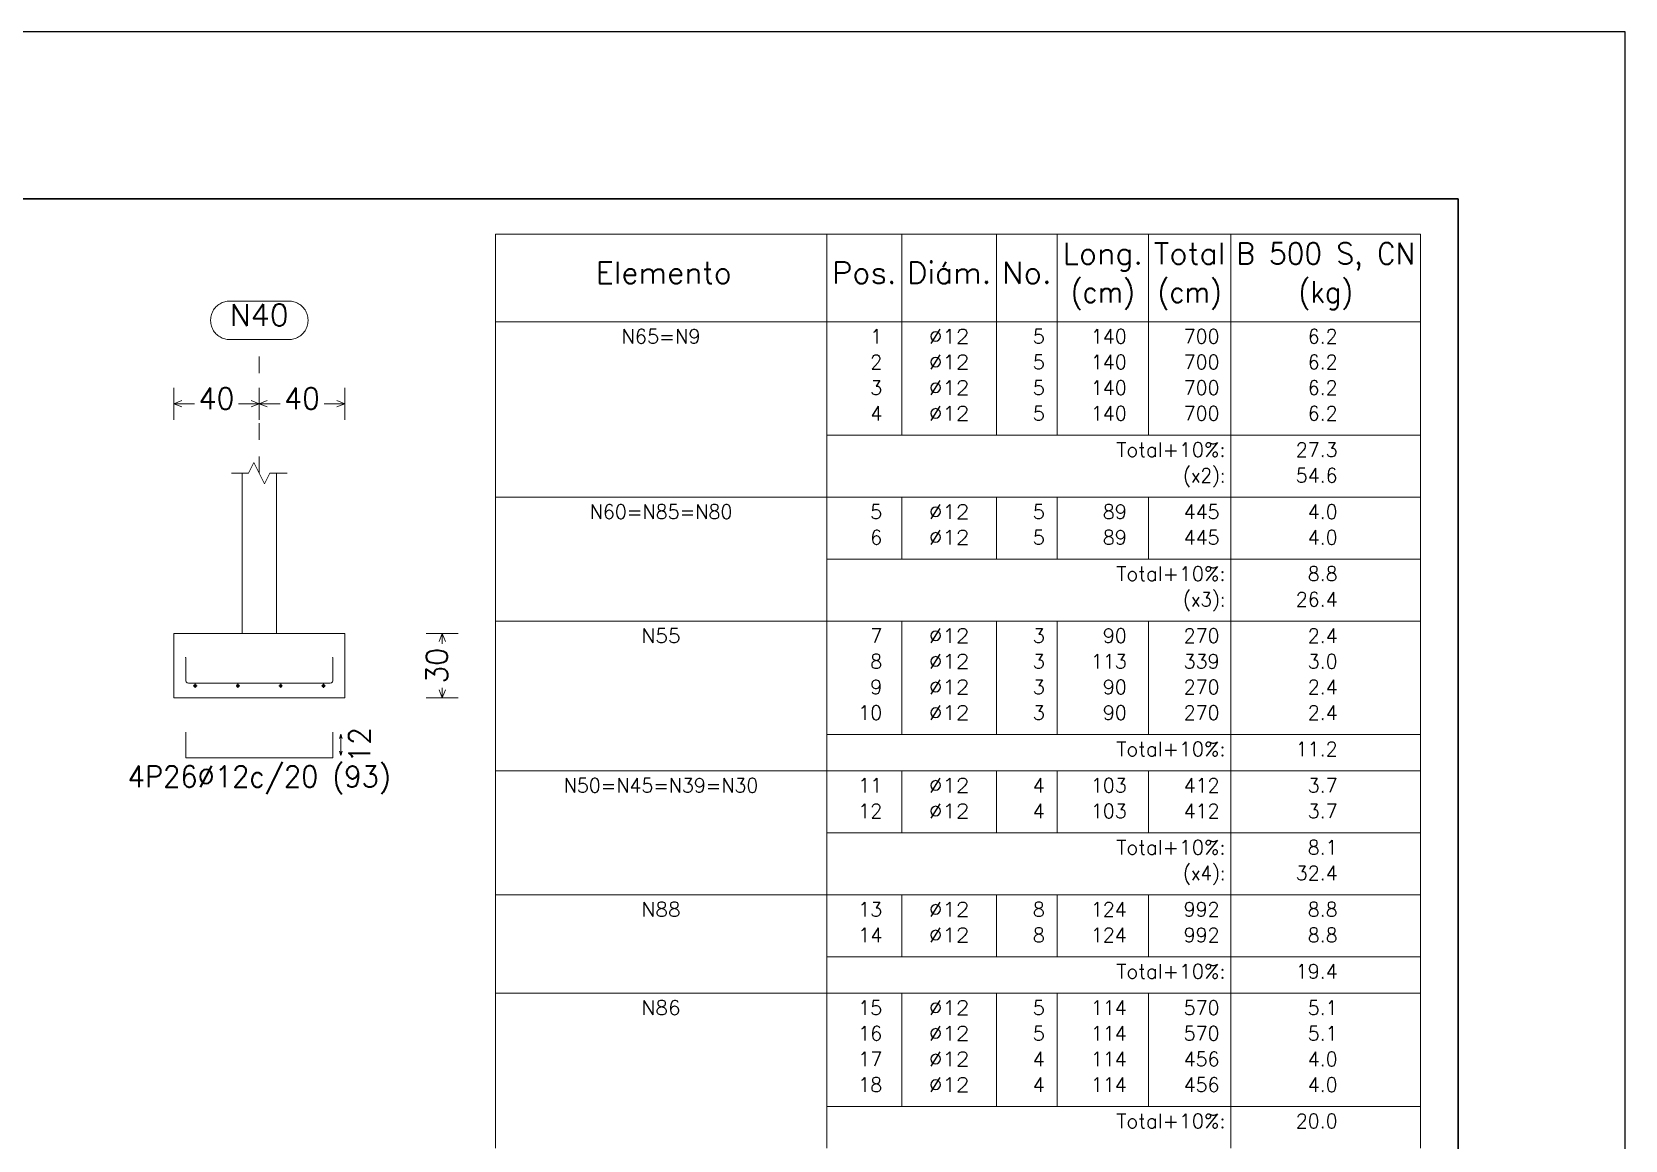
# Model space of a CAD drawing. Header units: inches. Extents: x 72863 to 72995, y 49095 to 49225.
# Drawn here: x 72985.11 to 72994.65, y 49183.44 to 49190.08 of the extents above; entities that cross this region are included whole.
import ezdxf
from ezdxf.enums import TextEntityAlignment as Align

# ---------------------------------------------------------------- set-up
doc = ezdxf.new("R2010")
doc.units = ezdxf.units.IN
doc.linetypes.add('CYPE_PUNTO', pattern=[0.075, 0, -0.075])
doc.layers.get('0').update_dxf_attribs({"lineweight": 15})
for name, color, linetype, lineweight in [('CIM_COTAS', 2, 'Continuous', 9), ('CIM_DIB_ARMADOS', 4, 'Continuous', 9), ('CIM_GEOMETRIA', 2, 'Continuous', 9), ('CIM_TXT_ARMADOS', 3, 'Continuous', 9), ('TABLAS', 1, 'Continuous', 0), ('TEXTO_TABLAS', 1, 'Continuous', 0)]:
    doc.layers.add(name, color=color, linetype=linetype, lineweight=lineweight)
doc.layers.add('VG', color=7, linetype='Continuous')
doc.styles.add('CYPETXT', font='romans__.ttf', dxfattribs={"height": 0.2})

# ---------------------------------------------------------------- blocks, each defined once
blk = doc.blocks.new('PLANTILLA')
at = {"layer": 'VG'}
for p, q in [((72904.7103, 49224.7112), (72862.7103, 49224.7112)), ((72904.7103, 49195.0112), (72904.7103, 49224.7112)), ((72864.7103, 49223.7112), (72903.7103, 49223.7112)), ((72903.7103, 49223.7112), (72903.7103, 49196.0112))]:
    blk.add_line(p, q, dxfattribs=at)
blk.add_lwpolyline([(72903.7103, 49199.5612), (72903.7103, 49223.7112), (72864.7103, 49223.7112), (72864.7103, 49196.0112), (72885.7103, 49196.0112), (72885.7103, 49199.6112)], dxfattribs=at)

msp = doc.modelspace()

# ---------------------------------------------------------------- hatches: boundary and pattern name
at = {"layer": 'CIM_DIB_ARMADOS'}
h = msp.add_hatch(color=256, dxfattribs=at)
edge = h.paths.add_edge_path()
edge.add_arc((72986.0278, 49186.3324), 0.00102, 0, 360)
h = msp.add_hatch(color=256, dxfattribs=at)
edge = h.paths.add_edge_path()
edge.add_arc((72986.9084, 49186.3324), 0.00102, 0, 360)

# ---------------------------------------------------------------- linework, layer by layer
at = {"layer": 'CIM_COTAS', "linetype": 'CYPE_PUNTO'}
msp.add_line((72986.4681, 49187.4358), (72986.4681, 49188.2364), dxfattribs=at)
at = {"layer": 'CIM_COTAS'}
for p, q in [((72985.9561, 49187.7564), (72985.9561, 49187.9484)), ((72986.4681, 49187.7564), (72986.4681, 49187.9484)), ((72986.4681, 49187.7564), (72986.4681, 49187.9484)), ((72986.9801, 49187.7564), (72986.9801, 49187.9484)), ((72985.9561, 49187.8524), (72986.0041, 49187.8716)), ((72985.9561, 49187.8524), (72986.0041, 49187.8332)), ((72985.9561, 49187.8524), (72986.0806, 49187.8524)), ((72986.3436, 49187.8524), (72986.4681, 49187.8524)), ((72986.4681, 49187.8524), (72986.4201, 49187.8716)), ((72986.4681, 49187.8524), (72986.4201, 49187.8332)), ((72986.4681, 49187.8524), (72986.5161, 49187.8716)), ((72986.4681, 49187.8524), (72986.5161, 49187.8332)), ((72986.4681, 49187.8524), (72986.5926, 49187.8524)), ((72986.8556, 49187.8524), (72986.9801, 49187.8524)), ((72986.9801, 49187.8524), (72986.9321, 49187.8716)), ((72986.9801, 49187.8524), (72986.9321, 49187.8332)), ((72987.4675, 49186.4758), (72987.6595, 49186.4758)), ((72987.5635, 49186.4758), (72987.5443, 49186.4278)), ((72987.5635, 49186.4758), (72987.5827, 49186.4278)), ((72987.5635, 49186.4153), (72987.5635, 49186.4758)), ((72987.5635, 49186.0918), (72987.5443, 49186.1398)), ((72987.5635, 49186.0918), (72987.5635, 49186.1522)), ((72987.5635, 49186.0918), (72987.5827, 49186.1398)), ((72987.4675, 49186.0918), (72987.6595, 49186.0918))]:
    msp.add_line(p, q, dxfattribs=at)
msp.add_lwpolyline([(72986.6448, 49188.4668), (72986.6524, 49188.4665), (72986.6601, 49188.4658), (72986.6677, 49188.4645), (72986.6752, 49188.4627), (72986.6825, 49188.4604), (72986.6897, 49188.4577), (72986.6967, 49188.4544), (72986.7035, 49188.4507), (72986.7099, 49188.4466), (72986.7161, 49188.442), (72986.722, 49188.437), (72986.7276, 49188.4317), (72986.7327, 49188.426), (72986.7375, 49188.4199), (72986.7419, 49188.4136), (72986.7458, 49188.407), (72986.7492, 49188.4001), (72986.7523, 49188.393), (72986.7548, 49188.3857), (72986.7568, 49188.3783), (72986.7583, 49188.3708), (72986.7594, 49188.3631), (72986.7599, 49188.3554), (72986.7599, 49188.3477), (72986.7594, 49188.3401), (72986.7583, 49188.3324), (72986.7568, 49188.3249), (72986.7548, 49188.3175), (72986.7523, 49188.3102), (72986.7492, 49188.3031), (72986.7458, 49188.2962), (72986.7419, 49188.2896), (72986.7375, 49188.2833), (72986.7327, 49188.2772), (72986.7276, 49188.2715), (72986.722, 49188.2662), (72986.7161, 49188.2612), (72986.7099, 49188.2566), (72986.7035, 49188.2525), (72986.6967, 49188.2488), (72986.6897, 49188.2455), (72986.6825, 49188.2428), (72986.6752, 49188.2405), (72986.6677, 49188.2387), (72986.6601, 49188.2374), (72986.6524, 49188.2367), (72986.6448, 49188.2364), (72986.2915, 49188.2364), (72986.2838, 49188.2367), (72986.2761, 49188.2374), (72986.2685, 49188.2387), (72986.261, 49188.2405), (72986.2537, 49188.2428), (72986.2465, 49188.2455), (72986.2395, 49188.2488), (72986.2328, 49188.2525), (72986.2263, 49188.2566), (72986.2201, 49188.2612), (72986.2142, 49188.2662), (72986.2087, 49188.2715), (72986.2035, 49188.2772), (72986.1987, 49188.2833), (72986.1944, 49188.2896), (72986.1904, 49188.2962), (72986.187, 49188.3031), (72986.184, 49188.3102), (72986.1814, 49188.3175), (72986.1794, 49188.3249), (72986.1779, 49188.3324), (72986.1769, 49188.3401), (72986.1763, 49188.3477), (72986.1763, 49188.3554), (72986.1769, 49188.3631), (72986.1779, 49188.3708), (72986.1794, 49188.3783), (72986.1814, 49188.3857), (72986.184, 49188.393), (72986.187, 49188.4001), (72986.1904, 49188.407), (72986.1944, 49188.4136), (72986.1987, 49188.4199), (72986.2035, 49188.426), (72986.2087, 49188.4317), (72986.2142, 49188.437), (72986.2201, 49188.442), (72986.2263, 49188.4466), (72986.2328, 49188.4507), (72986.2395, 49188.4544), (72986.2465, 49188.4577), (72986.2537, 49188.4604), (72986.261, 49188.4627), (72986.2685, 49188.4645), (72986.2761, 49188.4658), (72986.2838, 49188.4665), (72986.2915, 49188.4668), (72986.6448, 49188.4668)], close=True, dxfattribs=at)
at = {"layer": 'CIM_DIB_ARMADOS'}
for p, q in [((72986.0726, 49186.1634), (72986.0956, 49186.1634)), ((72986.0841, 49186.1519), (72986.0841, 49186.175)), ((72986.3286, 49186.1634), (72986.3516, 49186.1634)), ((72986.3401, 49186.1519), (72986.3401, 49186.175)), ((72986.5846, 49186.1634), (72986.6076, 49186.1634)), ((72986.5961, 49186.1519), (72986.5961, 49186.175)), ((72986.8406, 49186.1634), (72986.8636, 49186.1634)), ((72986.8521, 49186.1519), (72986.8521, 49186.175))]:
    msp.add_line(p, q, dxfattribs=at)
for points in [[(72986.9084, 49186.3324), (72986.9084, 49186.1942), (72986.9064, 49186.1865), (72986.9008, 49186.1809), (72986.8931, 49186.1788), (72986.0432, 49186.1788), (72986.0355, 49186.1809), (72986.0299, 49186.1865), (72986.0278, 49186.1942), (72986.0278, 49186.3324)], [(72986.9084, 49185.8863), (72986.9084, 49185.7327), (72986.0278, 49185.7327), (72986.0278, 49185.8863)]]:
    msp.add_lwpolyline(points, dxfattribs=at)
for centre, radius in [((72986.0278, 49186.3324), 0.00102), ((72986.9084, 49186.3324), 0.00102), ((72986.0841, 49186.1634), 0.00768), ((72986.3401, 49186.1634), 0.00768), ((72986.5961, 49186.1634), 0.00768), ((72986.8521, 49186.1634), 0.00768)]:
    msp.add_circle(centre, radius, dxfattribs=at)
at = {"layer": 'CIM_GEOMETRIA'}
for p, q in [((72986.5705, 49186.4758), (72986.5705, 49187.4358)), ((72985.9561, 49186.4758), (72986.9801, 49186.4758)), ((72985.9561, 49186.0918), (72985.9561, 49186.4758)), ((72986.5705, 49186.4758), (72986.3657, 49186.4758)), ((72986.9801, 49186.0918), (72986.9801, 49186.4758)), ((72986.9801, 49186.0918), (72985.9561, 49186.0918))]:
    msp.add_line(p, q, dxfattribs=at)
for points in [[(72986.3017, 49187.4358), (72986.4041, 49187.4358), (72986.4361, 49187.4998), (72986.5001, 49187.3718), (72986.5321, 49187.4358), (72986.6345, 49187.4358)], [(72986.5705, 49186.4758), (72986.5539, 49186.4758), (72986.3824, 49186.4758), (72986.3657, 49186.4758), (72986.3657, 49187.4358)]]:
    msp.add_lwpolyline(points, dxfattribs=at)
at = {"layer": 'CIM_TXT_ARMADOS'}
for p, q in [((72986.9484, 49185.8478), (72986.9564, 49185.8734)), ((72986.9644, 49185.8478), (72986.9564, 49185.8734)), ((72986.9564, 49185.8734), (72986.9564, 49185.7456)), ((72986.9484, 49185.7712), (72986.9564, 49185.7456)), ((72986.9644, 49185.7712), (72986.9564, 49185.7456))]:
    msp.add_line(p, q, dxfattribs=at)
at = {"layer": 'TABLAS'}
for p, q in [((72987.8819, 49188.3106), (72987.8819, 49188.8674)), ((72987.8819, 49188.8674), (72993.4217, 49188.8674)), ((72989.8659, 49188.3106), (72989.8659, 49188.8674)), ((72990.3158, 49188.3106), (72990.3158, 49188.8674)), ((72990.8828, 49188.3106), (72990.8828, 49188.8674)), ((72991.2464, 49188.3106), (72991.2464, 49188.8674)), ((72991.7923, 49188.3106), (72991.7923, 49188.8674)), ((72992.2864, 49188.3106), (72992.2864, 49188.8674)), ((72993.4217, 49188.3106), (72993.4217, 49188.8674)), ((72987.8819, 49188.3426), (72993.4217, 49188.3426)), ((72987.8819, 49187.325), (72987.8819, 49188.3106)), ((72989.8659, 49187.325), (72989.8659, 49188.3106)), ((72990.3158, 49187.6642), (72990.3158, 49188.3106)), ((72990.8828, 49187.6642), (72990.8828, 49188.3106)), ((72991.2464, 49187.6642), (72991.2464, 49188.3106)), ((72991.7923, 49187.6642), (72991.7923, 49188.3106)), ((72992.2864, 49187.325), (72992.2864, 49188.3106)), ((72993.4217, 49187.325), (72993.4217, 49188.3106)), ((72989.8659, 49187.6642), (72993.4217, 49187.6642)), ((72987.8819, 49187.261), (72987.8819, 49187.325)), ((72987.8819, 49187.293), (72993.4217, 49187.293)), ((72987.8819, 49186.5826), (72987.8819, 49187.261)), ((72989.8659, 49187.261), (72989.8659, 49187.325)), ((72989.8659, 49186.5826), (72989.8659, 49187.261)), ((72990.3158, 49187.261), (72990.3158, 49187.293)), ((72990.3158, 49186.9218), (72990.3158, 49187.261)), ((72990.8828, 49187.261), (72990.8828, 49187.293)), ((72990.8828, 49186.9218), (72990.8828, 49187.261)), ((72991.2464, 49187.261), (72991.2464, 49187.293)), ((72991.2464, 49186.9218), (72991.2464, 49187.261)), ((72991.7923, 49187.261), (72991.7923, 49187.293)), ((72991.7923, 49186.9218), (72991.7923, 49187.261)), ((72992.2864, 49187.261), (72992.2864, 49187.325)), ((72992.2864, 49186.5826), (72992.2864, 49187.261)), ((72993.4217, 49187.261), (72993.4217, 49187.325)), ((72993.4217, 49186.5826), (72993.4217, 49187.261)), ((72989.8659, 49186.9218), (72993.4217, 49186.9218)), ((72987.8819, 49186.5186), (72987.8819, 49186.5826)), ((72989.8659, 49186.5186), (72989.8659, 49186.5826)), ((72992.2864, 49186.5186), (72992.2864, 49186.5826)), ((72993.4217, 49186.5186), (72993.4217, 49186.5826)), ((72987.8819, 49186.5506), (72993.4217, 49186.5506)), ((72987.8819, 49185.6866), (72987.8819, 49186.5186)), ((72989.8659, 49185.6866), (72989.8659, 49186.5186)), ((72990.3158, 49186.5186), (72990.3158, 49186.5506)), ((72990.3158, 49185.8722), (72990.3158, 49186.5186)), ((72990.8828, 49186.5186), (72990.8828, 49186.5506)), ((72990.8828, 49185.8722), (72990.8828, 49186.5186)), ((72991.2464, 49186.5186), (72991.2464, 49186.5506)), ((72991.2464, 49185.8722), (72991.2464, 49186.5186)), ((72991.7923, 49186.5186), (72991.7923, 49186.5506)), ((72991.7923, 49185.8722), (72991.7923, 49186.5186)), ((72992.2864, 49185.6866), (72992.2864, 49186.5186)), ((72993.4217, 49185.6866), (72993.4217, 49186.5186)), ((72989.8659, 49185.8722), (72993.4217, 49185.8722)), ((72987.8819, 49185.6226), (72987.8819, 49185.6866)), ((72987.8819, 49185.6546), (72993.4217, 49185.6546)), ((72987.8819, 49184.9442), (72987.8819, 49185.6226)), ((72989.8659, 49185.6226), (72989.8659, 49185.6866)), ((72989.8659, 49184.9442), (72989.8659, 49185.6226)), ((72990.3158, 49185.6226), (72990.3158, 49185.6546)), ((72990.3158, 49185.2834), (72990.3158, 49185.6226)), ((72990.8828, 49185.6226), (72990.8828, 49185.6546)), ((72990.8828, 49185.2834), (72990.8828, 49185.6226)), ((72991.2464, 49185.6226), (72991.2464, 49185.6546)), ((72991.2464, 49185.2834), (72991.2464, 49185.6226)), ((72991.7923, 49185.6226), (72991.7923, 49185.6546)), ((72991.7923, 49185.2834), (72991.7923, 49185.6226)), ((72992.2864, 49185.6226), (72992.2864, 49185.6866)), ((72992.2864, 49184.9442), (72992.2864, 49185.6226)), ((72993.4217, 49185.6226), (72993.4217, 49185.6866)), ((72993.4217, 49184.9442), (72993.4217, 49185.6226)), ((72989.8659, 49185.2834), (72993.4217, 49185.2834)), ((72987.8819, 49184.8802), (72987.8819, 49184.9442)), ((72987.8819, 49184.9122), (72993.4217, 49184.9122)), ((72987.8819, 49184.3554), (72987.8819, 49184.8802)), ((72989.8659, 49184.8802), (72989.8659, 49184.9442)), ((72989.8659, 49184.3554), (72989.8659, 49184.8802)), ((72990.3158, 49184.8802), (72990.3158, 49184.9122)), ((72990.3158, 49184.541), (72990.3158, 49184.8802)), ((72990.8828, 49184.8802), (72990.8828, 49184.9122)), ((72990.8828, 49184.541), (72990.8828, 49184.8802)), ((72991.2464, 49184.8802), (72991.2464, 49184.9122)), ((72991.2464, 49184.541), (72991.2464, 49184.8802)), ((72991.7923, 49184.8802), (72991.7923, 49184.9122)), ((72991.7923, 49184.541), (72991.7923, 49184.8802)), ((72992.2864, 49184.8802), (72992.2864, 49184.9442)), ((72992.2864, 49184.3554), (72992.2864, 49184.8802)), ((72993.4217, 49184.8802), (72993.4217, 49184.9442)), ((72993.4217, 49184.3554), (72993.4217, 49184.8802)), ((72989.8659, 49184.541), (72993.4217, 49184.541)), ((72987.8819, 49184.2914), (72987.8819, 49184.3554)), ((72987.8819, 49184.3234), (72993.4217, 49184.3234)), ((72987.8819, 49183.4594), (72987.8819, 49184.2914)), ((72989.8659, 49184.2914), (72989.8659, 49184.3554)), ((72989.8659, 49183.4594), (72989.8659, 49184.2914)), ((72990.3158, 49184.2914), (72990.3158, 49184.3234)), ((72990.3158, 49183.645), (72990.3158, 49184.2914)), ((72990.8828, 49184.2914), (72990.8828, 49184.3234)), ((72990.8828, 49183.645), (72990.8828, 49184.2914)), ((72991.2464, 49184.2914), (72991.2464, 49184.3234)), ((72991.2464, 49183.645), (72991.2464, 49184.2914)), ((72991.7923, 49184.2914), (72991.7923, 49184.3234)), ((72991.7923, 49183.645), (72991.7923, 49184.2914)), ((72992.2864, 49184.2914), (72992.2864, 49184.3554)), ((72992.2864, 49183.4594), (72992.2864, 49184.2914)), ((72993.4217, 49184.2914), (72993.4217, 49184.3554)), ((72993.4217, 49183.4594), (72993.4217, 49184.2914)), ((72989.8659, 49183.645), (72993.4217, 49183.645)), ((72987.8819, 49183.3954), (72987.8819, 49183.4594)), ((72989.8659, 49183.3954), (72989.8659, 49183.4594)), ((72992.2864, 49183.3954), (72992.2864, 49183.4594)), ((72993.4217, 49183.3954), (72993.4217, 49183.4594))]:
    msp.add_line(p, q, dxfattribs=at)

# ---------------------------------------------------------------- block references
msp.add_blockref('PLANTILLA', (89.9371, -34.6325))

# ---------------------------------------------------------------- texts
at = {"layer": 'CIM_COTAS', "style": 'CYPETXT'}
for s, width, p, p2 in [('N40', 0.924861, (72986.2915, 49188.3196), (72986.6448, 49188.3196)), ('40', 0.872087, (72986.1046, 49187.8204), (72986.3196, 49187.8204)), ('40', 0.872087, (72986.6166, 49187.8204), (72986.8316, 49187.8204))]:
    msp.add_text(s, height=0.128, dxfattribs=dict(at, width=width)).set_placement(p, p2, align=Align.FIT)
at = {"layer": 'CIM_COTAS', "style": 'CYPETXT', "width": 0.872087}
msp.add_text('30', height=0.128, rotation=90, dxfattribs=at).set_placement((72987.5955, 49186.1762), (72987.5955, 49186.3913), align=Align.FIT)
at = {"layer": 'CIM_TXT_ARMADOS', "style": 'CYPETXT', "width": 0.872087}
msp.add_text('12', height=0.128, rotation=90, dxfattribs=at).set_placement((72987.1324, 49185.702), (72987.1324, 49185.917), align=Align.FIT)
at = {"layer": 'CIM_TXT_ARMADOS', "style": 'CYPETXT', "width": 0.826794}
msp.add_text('4P26%%c12c/20 (93)', height=0.128, dxfattribs=at).set_placement((72985.68, 49185.5567), (72987.2563, 49185.5567), align=Align.FIT)
at = {"layer": 'TEXTO_TABLAS', "style": 'CYPETXT'}
for s, height, width, p, p2 in [('Long.', 0.128, 0.937094, (72991.2784, 49188.6882), (72991.7603, 49188.6882)), ('Total', 0.128, 0.935074, (72991.8243, 49188.6882), (72992.2544, 49188.6882)), ('B 500 S, CN', 0.128, 0.772631, (72992.3184, 49188.6882), (72993.3897, 49188.6882)), ('Elemento', 0.128, 0.922929, (72988.4819, 49188.573), (72989.2979, 49188.573)), ('Pos.', 0.128, 0.930043, (72989.8979, 49188.573), (72990.2838, 49188.573)), ('Diám.', 0.128, 0.924206, (72990.3478, 49188.573), (72990.8508, 49188.573)), ('No.', 0.128, 0.948463, (72990.9148, 49188.573), (72991.2144, 49188.573)), ('(cm)', 0.128, 0.818573, (72991.3273, 49188.4578), (72991.7113, 49188.4578)), ('(cm)', 0.128, 0.818573, (72991.8473, 49188.4578), (72992.2313, 49188.4578)), ('(kg)', 0.128, 0.827454, (72992.6899, 49188.4578), (72993.0182, 49188.4578)), ('N65=N9', 0.08533, 0.88786, (72988.6371, 49188.2125), (72989.1107, 49188.2125)), ('1', 0.0853, 0.872087, (72990.1267, 49188.2125), (72990.1984, 49188.2125)), ('%%c12', 0.08533, 1.002473, (72990.4777, 49188.2125), (72990.7209, 49188.2125)), ('5', 0.0853, 0.872087, (72991.1004, 49188.2125), (72991.1721, 49188.2125)), ('140', 0.08533, 0.872087, (72991.4476, 49188.2125), (72991.6627, 49188.2125)), ('700', 0.08533, 0.872087, (72992.0035, 49188.2125), (72992.2185, 49188.2125)), ('6.2', 0.08533, 0.868061, (72992.7465, 49188.2125), (72992.9257, 49188.2125)), ('2', 0.0853, 0.872087, (72990.1267, 49188.0589), (72990.1984, 49188.0589)), ('%%c12', 0.08533, 1.002473, (72990.4777, 49188.0589), (72990.7209, 49188.0589)), ('5', 0.0853, 0.872087, (72991.1004, 49188.0589), (72991.1721, 49188.0589)), ('140', 0.08533, 0.872087, (72991.4476, 49188.0589), (72991.6627, 49188.0589)), ('700', 0.08533, 0.872087, (72992.0035, 49188.0589), (72992.2185, 49188.0589)), ('6.2', 0.08533, 0.868061, (72992.7465, 49188.0589), (72992.9257, 49188.0589)), ('3', 0.0853, 0.872087, (72990.1267, 49187.9053), (72990.1984, 49187.9053)), ('%%c12', 0.08533, 1.002473, (72990.4777, 49187.9053), (72990.7209, 49187.9053)), ('5', 0.0853, 0.872087, (72991.1004, 49187.9053), (72991.1721, 49187.9053)), ('140', 0.08533, 0.872087, (72991.4476, 49187.9053), (72991.6627, 49187.9053)), ('700', 0.08533, 0.872087, (72992.0035, 49187.9053), (72992.2185, 49187.9053)), ('6.2', 0.08533, 0.868061, (72992.7465, 49187.9053), (72992.9257, 49187.9053)), ('4', 0.0853, 0.872087, (72990.1267, 49187.7517), (72990.1984, 49187.7517)), ('%%c12', 0.08533, 1.002473, (72990.4777, 49187.7517), (72990.7209, 49187.7517)), ('5', 0.0853, 0.872087, (72991.1004, 49187.7517), (72991.1721, 49187.7517)), ('140', 0.08533, 0.872087, (72991.4476, 49187.7517), (72991.6627, 49187.7517)), ('700', 0.08533, 0.872087, (72992.0035, 49187.7517), (72992.2185, 49187.7517)), ('6.2', 0.08533, 0.868061, (72992.7465, 49187.7517), (72992.9257, 49187.7517)), ('Total+10%:', 0.08533, 0.906318, (72991.6003, 49187.5341), (72992.2544, 49187.5341)), ('27.3', 0.08533, 0.869207, (72992.6748, 49187.5341), (72992.9257, 49187.5341)), ('(x2):', 0.08533, 0.820215, (72991.9996, 49187.3805), (72992.2544, 49187.3805)), ('54.6', 0.08533, 0.869207, (72992.6748, 49187.3805), (72992.9257, 49187.3805)), ('N60=N85=N80', 0.085333, 0.875556, (72988.4464, 49187.1629), (72989.3014, 49187.1629)), ('5', 0.0853, 0.872087, (72990.1267, 49187.1629), (72990.1984, 49187.1629)), ('%%c12', 0.08533, 1.002473, (72990.4777, 49187.1629), (72990.7209, 49187.1629)), ('5', 0.0853, 0.872087, (72991.1004, 49187.1629), (72991.1721, 49187.1629)), ('89', 0.08533, 0.872087, (72991.5193, 49187.1629), (72991.6627, 49187.1629)), ('445', 0.08533, 0.872087, (72992.0035, 49187.1629), (72992.2185, 49187.1629)), ('4.0', 0.08533, 0.868061, (72992.7465, 49187.1629), (72992.9257, 49187.1629)), ('6', 0.0853, 0.872087, (72990.1267, 49187.0093), (72990.1984, 49187.0093)), ('%%c12', 0.08533, 1.002473, (72990.4777, 49187.0093), (72990.7209, 49187.0093)), ('5', 0.0853, 0.872087, (72991.1004, 49187.0093), (72991.1721, 49187.0093)), ('89', 0.08533, 0.872087, (72991.5193, 49187.0093), (72991.6627, 49187.0093)), ('445', 0.08533, 0.872087, (72992.0035, 49187.0093), (72992.2185, 49187.0093)), ('4.0', 0.08533, 0.868061, (72992.7465, 49187.0093), (72992.9257, 49187.0093)), ('Total+10%:', 0.08533, 0.906318, (72991.6003, 49186.7917), (72992.2544, 49186.7917)), ('8.8', 0.08533, 0.868061, (72992.7465, 49186.7917), (72992.9257, 49186.7917)), ('(x3):', 0.08533, 0.820215, (72991.9996, 49186.6381), (72992.2544, 49186.6381)), ('26.4', 0.08533, 0.869207, (72992.6748, 49186.6381), (72992.9257, 49186.6381)), ('N55', 0.08533, 0.924861, (72988.7561, 49186.4205), (72988.9916, 49186.4205)), ('7', 0.0853, 0.872087, (72990.1267, 49186.4205), (72990.1984, 49186.4205)), ('%%c12', 0.08533, 1.002473, (72990.4777, 49186.4205), (72990.7209, 49186.4205)), ('3', 0.0853, 0.872087, (72991.1004, 49186.4205), (72991.1721, 49186.4205)), ('90', 0.08533, 0.872087, (72991.5193, 49186.4205), (72991.6627, 49186.4205)), ('270', 0.08533, 0.872087, (72992.0035, 49186.4205), (72992.2185, 49186.4205)), ('2.4', 0.08533, 0.868061, (72992.7465, 49186.4205), (72992.9257, 49186.4205)), ('8', 0.0853, 0.872087, (72990.1267, 49186.2669), (72990.1984, 49186.2669)), ('%%c12', 0.08533, 1.002473, (72990.4777, 49186.2669), (72990.7209, 49186.2669)), ('3', 0.0853, 0.872087, (72991.1004, 49186.2669), (72991.1721, 49186.2669)), ('113', 0.08533, 0.872087, (72991.4476, 49186.2669), (72991.6627, 49186.2669)), ('339', 0.08533, 0.872087, (72992.0035, 49186.2669), (72992.2185, 49186.2669)), ('3.0', 0.08533, 0.868061, (72992.7465, 49186.2669), (72992.9257, 49186.2669)), ('9', 0.0853, 0.872087, (72990.1267, 49186.1133), (72990.1984, 49186.1133)), ('%%c12', 0.08533, 1.002473, (72990.4777, 49186.1133), (72990.7209, 49186.1133)), ('3', 0.0853, 0.872087, (72991.1004, 49186.1133), (72991.1721, 49186.1133)), ('90', 0.08533, 0.872087, (72991.5193, 49186.1133), (72991.6627, 49186.1133)), ('270', 0.08533, 0.872087, (72992.0035, 49186.1133), (72992.2185, 49186.1133)), ('2.4', 0.08533, 0.868061, (72992.7465, 49186.1133), (72992.9257, 49186.1133)), ('10', 0.08533, 0.872087, (72990.055, 49185.9597), (72990.1984, 49185.9597)), ('%%c12', 0.08533, 1.002473, (72990.4777, 49185.9597), (72990.7209, 49185.9597)), ('3', 0.0853, 0.872087, (72991.1004, 49185.9597), (72991.1721, 49185.9597)), ('90', 0.08533, 0.872087, (72991.5193, 49185.9597), (72991.6627, 49185.9597)), ('270', 0.08533, 0.872087, (72992.0035, 49185.9597), (72992.2185, 49185.9597)), ('2.4', 0.08533, 0.868061, (72992.7465, 49185.9597), (72992.9257, 49185.9597)), ('Total+10%:', 0.08533, 0.906318, (72991.6003, 49185.7421), (72992.2544, 49185.7421)), ('11.2', 0.08533, 0.869207, (72992.6748, 49185.7421), (72992.9257, 49185.7421)), ('N50=N45=N39=N30', 0.085333, 0.870863, (72988.2915, 49185.5245), (72989.4563, 49185.5245)), ('11', 0.08533, 0.872087, (72990.055, 49185.5245), (72990.1984, 49185.5245)), ('%%c12', 0.08533, 1.002473, (72990.4777, 49185.5245), (72990.7209, 49185.5245)), ('4', 0.0853, 0.872087, (72991.1004, 49185.5245), (72991.1721, 49185.5245)), ('103', 0.08533, 0.872087, (72991.4476, 49185.5245), (72991.6627, 49185.5245)), ('412', 0.08533, 0.872087, (72992.0035, 49185.5245), (72992.2185, 49185.5245)), ('3.7', 0.08533, 0.868061, (72992.7465, 49185.5245), (72992.9257, 49185.5245)), ('12', 0.08533, 0.872087, (72990.055, 49185.3709), (72990.1984, 49185.3709)), ('%%c12', 0.08533, 1.002473, (72990.4777, 49185.3709), (72990.7209, 49185.3709)), ('4', 0.0853, 0.872087, (72991.1004, 49185.3709), (72991.1721, 49185.3709)), ('103', 0.08533, 0.872087, (72991.4476, 49185.3709), (72991.6627, 49185.3709)), ('412', 0.08533, 0.872087, (72992.0035, 49185.3709), (72992.2185, 49185.3709)), ('3.7', 0.08533, 0.868061, (72992.7465, 49185.3709), (72992.9257, 49185.3709)), ('Total+10%:', 0.08533, 0.906318, (72991.6003, 49185.1533), (72992.2544, 49185.1533)), ('8.1', 0.08533, 0.868061, (72992.7465, 49185.1533), (72992.9257, 49185.1533)), ('(x4):', 0.08533, 0.820215, (72991.9996, 49184.9997), (72992.2544, 49184.9997)), ('32.4', 0.08533, 0.869207, (72992.6748, 49184.9997), (72992.9257, 49184.9997)), ('N88', 0.08533, 0.924861, (72988.7561, 49184.7821), (72988.9916, 49184.7821)), ('13', 0.08533, 0.872087, (72990.055, 49184.7821), (72990.1984, 49184.7821)), ('%%c12', 0.08533, 1.002473, (72990.4777, 49184.7821), (72990.7209, 49184.7821)), ('8', 0.0853, 0.872087, (72991.1004, 49184.7821), (72991.1721, 49184.7821)), ('124', 0.08533, 0.872087, (72991.4476, 49184.7821), (72991.6627, 49184.7821)), ('992', 0.08533, 0.872087, (72992.0035, 49184.7821), (72992.2185, 49184.7821)), ('8.8', 0.08533, 0.868061, (72992.7465, 49184.7821), (72992.9257, 49184.7821)), ('14', 0.08533, 0.872087, (72990.055, 49184.6285), (72990.1984, 49184.6285)), ('%%c12', 0.08533, 1.002473, (72990.4777, 49184.6285), (72990.7209, 49184.6285)), ('8', 0.0853, 0.872087, (72991.1004, 49184.6285), (72991.1721, 49184.6285)), ('124', 0.08533, 0.872087, (72991.4476, 49184.6285), (72991.6627, 49184.6285)), ('992', 0.08533, 0.872087, (72992.0035, 49184.6285), (72992.2185, 49184.6285)), ('8.8', 0.08533, 0.868061, (72992.7465, 49184.6285), (72992.9257, 49184.6285)), ('Total+10%:', 0.08533, 0.906318, (72991.6003, 49184.4109), (72992.2544, 49184.4109)), ('19.4', 0.08533, 0.869207, (72992.6748, 49184.4109), (72992.9257, 49184.4109)), ('N86', 0.08533, 0.924861, (72988.7561, 49184.1933), (72988.9916, 49184.1933)), ('15', 0.08533, 0.872087, (72990.055, 49184.1933), (72990.1984, 49184.1933)), ('%%c12', 0.08533, 1.002473, (72990.4777, 49184.1933), (72990.7209, 49184.1933)), ('5', 0.0853, 0.872087, (72991.1004, 49184.1933), (72991.1721, 49184.1933)), ('114', 0.08533, 0.872087, (72991.4476, 49184.1933), (72991.6627, 49184.1933)), ('570', 0.08533, 0.872087, (72992.0035, 49184.1933), (72992.2185, 49184.1933)), ('5.1', 0.08533, 0.868061, (72992.7465, 49184.1933), (72992.9257, 49184.1933)), ('16', 0.08533, 0.872087, (72990.055, 49184.0397), (72990.1984, 49184.0397)), ('%%c12', 0.08533, 1.002473, (72990.4777, 49184.0397), (72990.7209, 49184.0397)), ('5', 0.0853, 0.872087, (72991.1004, 49184.0397), (72991.1721, 49184.0397)), ('114', 0.08533, 0.872087, (72991.4476, 49184.0397), (72991.6627, 49184.0397)), ('570', 0.08533, 0.872087, (72992.0035, 49184.0397), (72992.2185, 49184.0397)), ('5.1', 0.08533, 0.868061, (72992.7465, 49184.0397), (72992.9257, 49184.0397)), ('17', 0.08533, 0.872087, (72990.055, 49183.8861), (72990.1984, 49183.8861)), ('%%c12', 0.08533, 1.002473, (72990.4777, 49183.8861), (72990.7209, 49183.8861)), ('4', 0.0853, 0.872087, (72991.1004, 49183.8861), (72991.1721, 49183.8861)), ('114', 0.08533, 0.872087, (72991.4476, 49183.8861), (72991.6627, 49183.8861)), ('456', 0.08533, 0.872087, (72992.0035, 49183.8861), (72992.2185, 49183.8861)), ('4.0', 0.08533, 0.868061, (72992.7465, 49183.8861), (72992.9257, 49183.8861)), ('18', 0.08533, 0.872087, (72990.055, 49183.7325), (72990.1984, 49183.7325)), ('%%c12', 0.08533, 1.002473, (72990.4777, 49183.7325), (72990.7209, 49183.7325)), ('4', 0.0853, 0.872087, (72991.1004, 49183.7325), (72991.1721, 49183.7325)), ('114', 0.08533, 0.872087, (72991.4476, 49183.7325), (72991.6627, 49183.7325)), ('456', 0.08533, 0.872087, (72992.0035, 49183.7325), (72992.2185, 49183.7325)), ('4.0', 0.08533, 0.868061, (72992.7465, 49183.7325), (72992.9257, 49183.7325)), ('Total+10%:', 0.08533, 0.906318, (72991.6003, 49183.5149), (72992.2544, 49183.5149)), ('20.0', 0.08533, 0.869207, (72992.6748, 49183.5149), (72992.9257, 49183.5149))]:
    msp.add_text(s, height=height, dxfattribs=dict(at, width=width)).set_placement(p, p2, align=Align.FIT)

doc.saveas('drawing.dxf')
